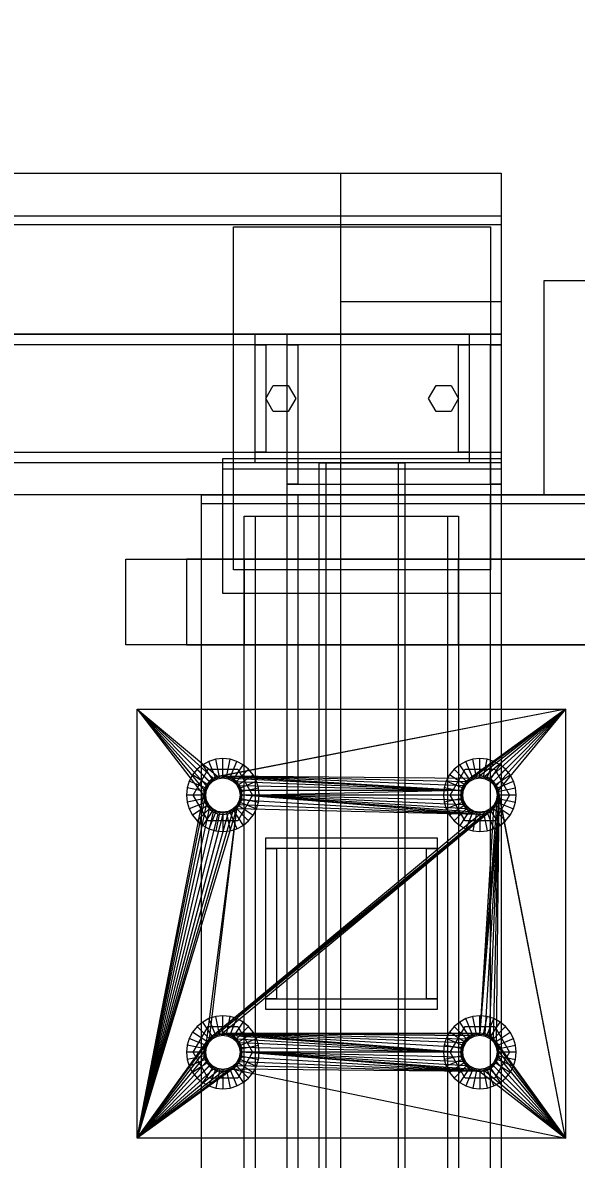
# Model space of a CAD drawing. Header units: millimetres. Extents: x -1970 to 59977, y -50268 to 6837.
# Drawn here: x 58616 to 58874, y -17060 to -16530 of the extents above; entities that cross this region are included whole.
import ezdxf

# ---------------------------------------------------------------- set-up
doc = ezdxf.new("R2010")
doc.units = ezdxf.units.MM
for name, color, linetype, lineweight in [('COTAS_P', 1, 'Continuous', 0), ('superior_C04', 7, 'Continuous', 0), ('superior_secador', 7, 'Continuous', 0)]:
    doc.layers.add(name, color=color, linetype=linetype, lineweight=lineweight)
doc.dimstyles.new('R19_100', dxfattribs={"dimtxt": 250, "dimasz": 150, "dimexe": 150, "dimexo": 80, "dimgap": 100, "dimtad": 1, "dimtih": 1, "dimtoh": 1, "dimdsep": 46, "dimcen": 0.09, "dimadec": 0, "dimazin": 0, "dimtfac": 1, "dimtdec": 4, "dimtofl": 0, "dimtmove": 0, "dimatfit": 3, "dimfxl": 1, "dimtolj": 1, "dimtzin": 0, "dimarcsym": 0})

# ---------------------------------------------------------------- blocks, each defined once
blk = doc.blocks.new('*D26')
at = {"layer": 'COTAS_P', "color": 0, "lineweight": -2, "transparency": 16777216}
for p, q in [((59159.25, -15400), (58189.25, -15400)), ((58339.25, -19600), (58339.25, -15550)), ((59159.25, -19750), (58189.25, -19750))]:
    blk.add_line(p, q, dxfattribs=at)
at = {"layer": 'COTAS_P', "color": 0, "transparency": 16777216}
for points in [[(58314.25, -15550), (58364.25, -15550), (58339.25, -15400)], [(58314.25, -19600), (58364.25, -19600), (58339.25, -19750)]]:
    blk.add_solid(points, dxfattribs=at)
at = {"layer": 'Defpoints', "color": 0, "transparency": 16777216}
for p in [(58339.25, -15400), (59239.25, -15400), (59239.25, -19750)]:
    blk.add_point(p, dxfattribs=at)

msp = doc.modelspace()

# ---------------------------------------------------------------- linework, layer by layer
at = {"layer": 'superior_C04'}
for p, q in [((58859.253, -16750), (58859.253, -16650)), ((58859.253, -16650), (58959.253, -16650)), ((58959.253, -16750), (58859.253, -16750))]:
    msp.add_line(p, q, dxfattribs=at)
at = {"layer": 'superior_secador'}
for p, q in [((38839.253, -16600), (58839.253, -16600)), ((57839.253, -16600), (58839.253, -16600)), ((58589.253, -16600), (58839.253, -16600)), ((58764.253, -19400), (58764.253, -16600)), ((58764.253, -16600), (58839.253, -16600)), ((58764.253, -16750), (58764.253, -16600)), ((58764.253, -16660), (58764.253, -16600)), ((58839.253, -16600), (58839.253, -16675)), ((58839.253, -16600), (58839.253, -16624)), ((58839.253, -16600), (58839.253, -16620)), ((58839.253, -16600), (58839.253, -19400)), ((58839.253, -16600), (58839.253, -16750)), ((58839.253, -16600), (58839.253, -16660)), ((58839.253, -16620), (38839.253, -16620)), ((58839.253, -16624), (38839.253, -16624)), ((58714.253, -16785), (58714.253, -16625)), ((58714.253, -16625), (58834.253, -16625)), ((58834.253, -16625), (58834.253, -16785)), ((58839.253, -16660), (58764.253, -16660)), ((38839.253, -16675), (58839.253, -16675)), ((58839.253, -16675), (57839.253, -16675)), ((58724.253, -16680), (58724.253, -16675)), ((58724.253, -16675), (58824.253, -16675)), ((58739.253, -16680), (58739.253, -16675)), ((58739.253, -16675), (58839.253, -16675)), ((58824.253, -16675), (58824.253, -16680)), ((58839.253, -16675), (58839.253, -16735)), ((58839.253, -16675), (58839.253, -16680)), ((58839.253, -16680), (38839.253, -16680)), ((58824.253, -16680), (58724.253, -16680)), ((58724.253, -16730), (58724.253, -16680)), ((58724.253, -16680), (58729.253, -16680)), ((58729.253, -16680), (58729.253, -16730)), ((58839.253, -16680), (58739.253, -16680)), ((58739.253, -16745), (58739.253, -16680)), ((58739.253, -16680), (58744.253, -16680)), ((58744.253, -16680), (58744.253, -16745)), ((58819.253, -16730), (58819.253, -16680)), ((58819.253, -16680), (58824.253, -16680)), ((58824.253, -16680), (58824.253, -16730)), ((58834.253, -16745), (58834.253, -16680)), ((58834.253, -16680), (58839.253, -16680)), ((58839.253, -16680), (58839.253, -16745)), ((58729.253, -16705), (58732.753, -16698.938)), ((58732.753, -16698.938), (58739.753, -16698.938)), ((58739.753, -16698.938), (58743.253, -16705)), ((58805.253, -16705), (58808.753, -16698.938)), ((58808.753, -16698.938), (58815.753, -16698.938)), ((58815.753, -16698.938), (58819.253, -16705)), ((58732.753, -16711.062), (58729.253, -16705)), ((58743.253, -16705), (58739.753, -16711.062)), ((58808.753, -16711.062), (58805.253, -16705)), ((58819.253, -16705), (58815.753, -16711.062)), ((58739.753, -16711.062), (58732.753, -16711.062)), ((58815.753, -16711.062), (58808.753, -16711.062)), ((38839.253, -16730), (58839.253, -16730)), ((58724.253, -16735), (58724.253, -16730)), ((58724.253, -16730), (58824.253, -16730)), ((58729.253, -16730), (58724.253, -16730)), ((58824.253, -16730), (58819.253, -16730)), ((58824.253, -16730), (58824.253, -16735)), ((58839.253, -16730), (58839.253, -16735)), ((58839.253, -16735), (38839.253, -16735)), ((58709.253, -16738), (58709.253, -16733)), ((58709.253, -16733), (58839.253, -16733)), ((58709.253, -16796), (58709.253, -16733)), ((58824.253, -16735), (58724.253, -16735)), ((58754.253, -19265), (58754.253, -16735)), ((58754.253, -16735), (58794.253, -16735)), ((58754.253, -16735), (58757.253, -16735)), ((58757.253, -16735), (58757.253, -19265)), ((58791.253, -19265), (58791.253, -16735)), ((58791.253, -16735), (58794.253, -16735)), ((58794.253, -16735), (58794.253, -19265)), ((58839.253, -16733), (58839.253, -16738)), ((58839.253, -16733), (58839.253, -16796)), ((58839.253, -16738), (58709.253, -16738)), ((58739.253, -16750), (58739.253, -16745)), ((58739.253, -16745), (58839.253, -16745)), ((58744.253, -16745), (58739.253, -16745)), ((58839.253, -16745), (58834.253, -16745)), ((58839.253, -16745), (58839.253, -16750)), ((58699.253, -16750), (58449.253, -16750)), ((58699.253, -19250), (58699.253, -16750)), ((59200.01, -16750), (58699.253, -16750)), ((58699.253, -16750), (59197.182, -16750)), ((59204.253, -16750), (58699.253, -16750)), ((58699.253, -16754), (58699.253, -16750)), ((58739.253, -19250), (58739.253, -16750)), ((58739.253, -16750), (58839.253, -16750)), ((58739.253, -16750), (58744.253, -16750)), ((58744.253, -16750), (58744.253, -19250)), ((58839.253, -16750), (58764.253, -16750)), ((58834.253, -19250), (58834.253, -16750)), ((58834.253, -16750), (58839.253, -16750)), ((58839.253, -16750), (58839.253, -19250)), ((58699.253, -16754), (59204.253, -16754)), ((58719.253, -19240), (58719.253, -16760)), ((58719.253, -16760), (58819.253, -16760)), ((58719.253, -16760), (58724.253, -16760)), ((58724.253, -16760), (58724.253, -19240)), ((58814.253, -19240), (58814.253, -16760)), ((58814.253, -16760), (58819.253, -16760)), ((58819.253, -16760), (58819.253, -19240)), ((58663.898, -16780), (58923.898, -16780)), ((58663.898, -16820), (58663.898, -16780)), ((58663.898, -16780), (58692.182, -16780)), ((58952.182, -16780), (58692.182, -16780)), ((58692.182, -16780), (58692.182, -16820)), ((58719.253, -16780), (58819.253, -16780)), ((58719.253, -16780), (58719.253, -16820)), ((58819.253, -16820), (58819.253, -16780)), ((58834.253, -16785), (58714.253, -16785)), ((58839.253, -16796), (58709.253, -16796)), ((58923.898, -16820), (58663.898, -16820)), ((58692.182, -16820), (58663.898, -16820)), ((58692.182, -16820), (58952.182, -16820)), ((58719.253, -16820), (58819.253, -16820)), ((58669.253, -17050), (58669.253, -16850)), ((58669.253, -16850), (58700.253, -16890)), ((58669.253, -16850), (58700.56, -16887.671)), ((58669.253, -16850), (58701.459, -16885.5)), ((58669.253, -16850), (58702.889, -16883.636)), ((58669.253, -16850), (58704.753, -16882.206)), ((58669.253, -16850), (58706.924, -16881.307)), ((58669.253, -16850), (58869.253, -16850)), ((58869.253, -16850), (58706.924, -16881.307)), ((58869.253, -16850), (58709.253, -16881)), ((58869.253, -16850), (58824.753, -16882.206)), ((58869.253, -16850), (58826.924, -16881.307)), ((58869.253, -16850), (58829.253, -16881)), ((58869.253, -16850), (58831.582, -16881.307)), ((58869.253, -16850), (58833.753, -16882.206)), ((58869.253, -16850), (58835.617, -16883.636)), ((58869.253, -16850), (58837.047, -16885.5)), ((58869.253, -16850), (58837.946, -16887.671)), ((58869.253, -16850), (58869.253, -17050)), ((58705.936, -16873.327), (58702.747, -16874.294)), ((58709.253, -16873), (58705.936, -16873.327)), ((58707.595, -16881.663), (58705.936, -16873.327)), ((58712.569, -16873.327), (58709.253, -16873)), ((58709.253, -16881.5), (58709.253, -16873)), ((58710.911, -16881.663), (58712.569, -16873.327)), ((58715.759, -16874.294), (58712.569, -16873.327)), ((58825.936, -16873.327), (58822.747, -16874.294)), ((58829.253, -16873), (58825.936, -16873.327)), ((58827.595, -16881.663), (58825.936, -16873.327)), ((58832.569, -16873.327), (58829.253, -16873)), ((58829.253, -16881.5), (58829.253, -16873)), ((58830.911, -16881.663), (58832.569, -16873.327)), ((58835.759, -16874.294), (58832.569, -16873.327)), ((58697.232, -16877.979), (58695.118, -16880.555)), ((58695.403, -16890), (58702.328, -16878.006)), ((58699.808, -16875.865), (58697.232, -16877.979)), ((58703.243, -16883.99), (58697.232, -16877.979)), ((58702.747, -16874.294), (58699.808, -16875.865)), ((58704.531, -16882.933), (58699.808, -16875.865)), ((58702.328, -16878.006), (58716.178, -16878.006)), ((58706, -16882.147), (58702.747, -16874.294)), ((58712.506, -16882.147), (58715.759, -16874.294)), ((58713.975, -16882.933), (58718.698, -16875.865)), ((58715.263, -16883.99), (58721.274, -16877.979)), ((58718.698, -16875.865), (58715.759, -16874.294)), ((58716.178, -16878.006), (58723.103, -16890)), ((58721.274, -16877.979), (58718.698, -16875.865)), ((58723.388, -16880.555), (58721.274, -16877.979)), ((58817.232, -16877.979), (58815.118, -16880.555)), ((58815.403, -16890), (58822.328, -16878.006)), ((58819.808, -16875.865), (58817.232, -16877.979)), ((58823.243, -16883.99), (58817.232, -16877.979)), ((58822.747, -16874.294), (58819.808, -16875.865)), ((58824.531, -16882.933), (58819.808, -16875.865)), ((58822.328, -16878.006), (58836.178, -16878.006)), ((58826, -16882.147), (58822.747, -16874.294)), ((58832.506, -16882.147), (58835.759, -16874.294)), ((58833.975, -16882.933), (58838.698, -16875.865)), ((58835.263, -16883.99), (58841.274, -16877.979)), ((58838.698, -16875.865), (58835.759, -16874.294)), ((58836.178, -16878.006), (58843.103, -16890)), ((58841.274, -16877.979), (58838.698, -16875.865)), ((58843.388, -16880.555), (58841.274, -16877.979)), ((58693.547, -16883.494), (58692.58, -16886.683)), ((58695.118, -16880.555), (58693.547, -16883.494)), ((58701.4, -16886.747), (58693.547, -16883.494)), ((58702.185, -16885.278), (58695.118, -16880.555)), ((58702.889, -16883.636), (58701.459, -16885.5)), ((58702.185, -16885.278), (58703.243, -16883.99)), ((58702.781, -16885.298), (58704.551, -16883.528)), ((58704.753, -16882.206), (58702.889, -16883.636)), ((58703.243, -16883.99), (58704.531, -16882.933)), ((58704.531, -16882.933), (58706, -16882.147)), ((58704.551, -16883.528), (58706.781, -16882.392)), ((58706.924, -16881.307), (58704.753, -16882.206)), ((58706, -16882.147), (58707.595, -16881.663)), ((58706.781, -16882.392), (58709.253, -16882)), ((58709.253, -16881), (58706.924, -16881.307)), ((58707.595, -16881.663), (58709.253, -16881.5)), ((58711.582, -16881.307), (58709.253, -16881)), ((58709.253, -16881), (58820.56, -16887.671)), ((58709.253, -16881), (58821.459, -16885.5)), ((58709.253, -16881), (58822.889, -16883.636)), ((58709.253, -16881), (58824.753, -16882.206)), ((58709.253, -16881.5), (58710.911, -16881.663)), ((58709.253, -16882), (58711.725, -16882.392)), ((58710.911, -16881.663), (58712.506, -16882.147)), ((58713.753, -16882.206), (58711.582, -16881.307)), ((58711.582, -16881.307), (58820.56, -16887.671)), ((58711.725, -16882.392), (58713.955, -16883.528)), ((58712.506, -16882.147), (58713.975, -16882.933)), ((58715.617, -16883.636), (58713.753, -16882.206)), ((58713.753, -16882.206), (58820.56, -16887.671)), ((58713.955, -16883.528), (58715.725, -16885.298)), ((58713.975, -16882.933), (58715.263, -16883.99)), ((58715.263, -16883.99), (58716.32, -16885.278)), ((58717.047, -16885.5), (58715.617, -16883.636)), ((58715.617, -16883.636), (58820.56, -16887.671)), ((58716.32, -16885.278), (58723.388, -16880.555)), ((58717.106, -16886.747), (58724.959, -16883.494)), ((58724.959, -16883.494), (58723.388, -16880.555)), ((58725.926, -16886.683), (58724.959, -16883.494)), ((58813.547, -16883.494), (58812.58, -16886.683)), ((58815.118, -16880.555), (58813.547, -16883.494)), ((58821.4, -16886.747), (58813.547, -16883.494)), ((58822.185, -16885.278), (58815.118, -16880.555)), ((58822.889, -16883.636), (58821.459, -16885.5)), ((58822.185, -16885.278), (58823.243, -16883.99)), ((58822.781, -16885.298), (58824.551, -16883.528)), ((58824.753, -16882.206), (58822.889, -16883.636)), ((58823.243, -16883.99), (58824.531, -16882.933)), ((58824.531, -16882.933), (58826, -16882.147)), ((58824.551, -16883.528), (58826.781, -16882.392)), ((58826.924, -16881.307), (58824.753, -16882.206)), ((58826, -16882.147), (58827.595, -16881.663)), ((58826.781, -16882.392), (58829.253, -16882)), ((58829.253, -16881), (58826.924, -16881.307)), ((58827.595, -16881.663), (58829.253, -16881.5)), ((58831.582, -16881.307), (58829.253, -16881)), ((58829.253, -16881.5), (58830.911, -16881.663)), ((58829.253, -16882), (58831.725, -16882.392)), ((58830.911, -16881.663), (58832.506, -16882.147)), ((58833.753, -16882.206), (58831.582, -16881.307)), ((58831.725, -16882.392), (58833.955, -16883.528)), ((58832.506, -16882.147), (58833.975, -16882.933)), ((58835.617, -16883.636), (58833.753, -16882.206)), ((58833.955, -16883.528), (58835.725, -16885.298)), ((58833.975, -16882.933), (58835.263, -16883.99)), ((58835.263, -16883.99), (58836.32, -16885.278)), ((58837.047, -16885.5), (58835.617, -16883.636)), ((58836.32, -16885.278), (58843.388, -16880.555)), ((58837.106, -16886.747), (58844.959, -16883.494)), ((58844.959, -16883.494), (58843.388, -16880.555)), ((58845.926, -16886.683), (58844.959, -16883.494)), ((58692.58, -16886.683), (58692.253, -16890)), ((58700.916, -16888.342), (58692.58, -16886.683)), ((58700.56, -16887.671), (58700.253, -16890)), ((58701.459, -16885.5), (58700.56, -16887.671)), ((58700.753, -16890), (58700.916, -16888.342)), ((58700.916, -16888.342), (58701.4, -16886.747)), ((58701.253, -16890), (58701.645, -16887.528)), ((58701.4, -16886.747), (58702.185, -16885.278)), ((58701.645, -16887.528), (58702.781, -16885.298)), ((58715.725, -16885.298), (58716.861, -16887.528)), ((58716.32, -16885.278), (58717.106, -16886.747)), ((58716.861, -16887.528), (58717.253, -16890)), ((58717.946, -16887.671), (58717.047, -16885.5)), ((58717.047, -16885.5), (58820.56, -16887.671)), ((58717.106, -16886.747), (58717.59, -16888.342)), ((58717.59, -16888.342), (58725.926, -16886.683)), ((58717.59, -16888.342), (58717.753, -16890)), ((58718.253, -16890), (58717.946, -16887.671)), ((58717.946, -16887.671), (58820.56, -16887.671)), ((58718.253, -16890), (58820.56, -16887.671)), ((58726.253, -16890), (58725.926, -16886.683)), ((58812.58, -16886.683), (58812.253, -16890)), ((58820.916, -16888.342), (58812.58, -16886.683)), ((58820.56, -16887.671), (58820.253, -16890)), ((58821.459, -16885.5), (58820.56, -16887.671)), ((58820.753, -16890), (58820.916, -16888.342)), ((58820.916, -16888.342), (58821.4, -16886.747)), ((58821.253, -16890), (58821.645, -16887.528)), ((58821.4, -16886.747), (58822.185, -16885.278)), ((58821.645, -16887.528), (58822.781, -16885.298)), ((58835.725, -16885.298), (58836.861, -16887.528)), ((58836.32, -16885.278), (58837.106, -16886.747)), ((58836.861, -16887.528), (58837.253, -16890)), ((58837.946, -16887.671), (58837.047, -16885.5)), ((58837.106, -16886.747), (58837.59, -16888.342)), ((58837.59, -16888.342), (58845.926, -16886.683)), ((58837.59, -16888.342), (58837.753, -16890)), ((58869.253, -17050), (58837.946, -16887.671)), ((58838.253, -16890), (58837.946, -16887.671)), ((58846.253, -16890), (58845.926, -16886.683)), ((58669.253, -17050), (58700.253, -16890)), ((58700.56, -16892.329), (58669.253, -17050)), ((58701.459, -16894.5), (58669.253, -17050)), ((58700.753, -16890), (58692.253, -16890)), ((58692.253, -16890), (58692.58, -16893.317)), ((58700.916, -16891.658), (58692.58, -16893.317)), ((58692.58, -16893.317), (58693.547, -16896.506)), ((58701.4, -16893.253), (58693.547, -16896.506)), ((58702.185, -16894.722), (58695.118, -16899.445)), ((58702.328, -16901.994), (58695.403, -16890)), ((58700.253, -16890), (58700.56, -16892.329)), ((58700.56, -16892.329), (58701.459, -16894.5)), ((58700.916, -16891.658), (58700.753, -16890)), ((58701.4, -16893.253), (58700.916, -16891.658)), ((58701.645, -16892.472), (58701.253, -16890)), ((58702.185, -16894.722), (58701.4, -16893.253)), ((58701.459, -16894.5), (58702.889, -16896.364)), ((58702.781, -16894.702), (58701.645, -16892.472)), ((58703.243, -16896.01), (58702.185, -16894.722)), ((58704.551, -16896.472), (58702.781, -16894.702)), ((58715.725, -16894.702), (58713.955, -16896.472)), ((58716.32, -16894.722), (58715.263, -16896.01)), ((58715.617, -16896.364), (58717.047, -16894.5)), ((58716.861, -16892.472), (58715.725, -16894.702)), ((58723.103, -16890), (58716.178, -16901.994)), ((58717.106, -16893.253), (58716.32, -16894.722)), ((58716.32, -16894.722), (58723.388, -16899.445)), ((58717.253, -16890), (58716.861, -16892.472)), ((58717.047, -16894.5), (58717.946, -16892.329)), ((58829.253, -16899), (58717.047, -16894.5)), ((58717.59, -16891.658), (58717.106, -16893.253)), ((58717.106, -16893.253), (58724.959, -16896.506)), ((58717.753, -16890), (58717.59, -16891.658)), ((58717.59, -16891.658), (58725.926, -16893.317)), ((58726.253, -16890), (58717.753, -16890)), ((58717.946, -16892.329), (58718.253, -16890)), ((58829.253, -16899), (58717.946, -16892.329)), ((58820.253, -16890), (58718.253, -16890)), ((58820.56, -16892.329), (58718.253, -16890)), ((58821.459, -16894.5), (58718.253, -16890)), ((58822.889, -16896.364), (58718.253, -16890)), ((58824.753, -16897.794), (58718.253, -16890)), ((58826.924, -16898.693), (58718.253, -16890)), ((58829.253, -16899), (58718.253, -16890)), ((58724.959, -16896.506), (58725.926, -16893.317)), ((58725.926, -16893.317), (58726.253, -16890)), ((58820.753, -16890), (58812.253, -16890)), ((58812.253, -16890), (58812.58, -16893.317)), ((58820.916, -16891.658), (58812.58, -16893.317)), ((58812.58, -16893.317), (58813.547, -16896.506)), ((58821.4, -16893.253), (58813.547, -16896.506)), ((58822.185, -16894.722), (58815.118, -16899.445)), ((58822.328, -16901.994), (58815.403, -16890)), ((58820.253, -16890), (58820.56, -16892.329)), ((58820.56, -16892.329), (58821.459, -16894.5)), ((58820.916, -16891.658), (58820.753, -16890)), ((58821.4, -16893.253), (58820.916, -16891.658)), ((58821.645, -16892.472), (58821.253, -16890)), ((58822.185, -16894.722), (58821.4, -16893.253)), ((58821.459, -16894.5), (58822.889, -16896.364)), ((58822.781, -16894.702), (58821.645, -16892.472)), ((58823.243, -16896.01), (58822.185, -16894.722)), ((58824.551, -16896.472), (58822.781, -16894.702)), ((58838.253, -16890), (58829.253, -17001)), ((58837.946, -16892.329), (58829.253, -17001)), ((58837.047, -16894.5), (58829.253, -17001)), ((58838.253, -16890), (58831.582, -17001.307)), ((58833.753, -17002.206), (58838.253, -16890)), ((58835.725, -16894.702), (58833.955, -16896.472)), ((58836.32, -16894.722), (58835.263, -16896.01)), ((58835.617, -17003.636), (58838.253, -16890)), ((58835.617, -16896.364), (58837.047, -16894.5)), ((58836.861, -16892.472), (58835.725, -16894.702)), ((58843.103, -16890), (58836.178, -16901.994)), ((58837.106, -16893.253), (58836.32, -16894.722)), ((58836.32, -16894.722), (58843.388, -16899.445)), ((58837.253, -16890), (58836.861, -16892.472)), ((58837.047, -17005.5), (58838.253, -16890)), ((58837.047, -16894.5), (58837.946, -16892.329)), ((58837.59, -16891.658), (58837.106, -16893.253)), ((58837.106, -16893.253), (58844.959, -16896.506)), ((58837.753, -16890), (58837.59, -16891.658)), ((58837.59, -16891.658), (58845.926, -16893.317)), ((58846.253, -16890), (58837.753, -16890)), ((58837.946, -16892.329), (58838.253, -16890)), ((58869.253, -17050), (58838.253, -16890)), ((58844.959, -16896.506), (58845.926, -16893.317)), ((58845.926, -16893.317), (58846.253, -16890)), ((58702.889, -16896.364), (58669.253, -17050)), ((58715.617, -16896.364), (58669.253, -17050)), ((58704.753, -16897.794), (58669.253, -17050)), ((58713.753, -16897.794), (58669.253, -17050)), ((58706.924, -16898.693), (58669.253, -17050)), ((58711.582, -16898.693), (58669.253, -17050)), ((58709.253, -16899), (58669.253, -17050)), ((58693.547, -16896.506), (58695.118, -16899.445)), ((58695.118, -16899.445), (58697.232, -16902.021)), ((58703.243, -16896.01), (58697.232, -16902.021)), ((58704.531, -16897.067), (58699.808, -16904.135)), ((58715.617, -16896.364), (58701.459, -17005.5)), ((58706, -16897.853), (58702.747, -16905.706)), ((58702.889, -16896.364), (58704.753, -16897.794)), ((58715.617, -16896.364), (58702.889, -17003.636)), ((58835.617, -16896.364), (58702.889, -17003.636)), ((58833.753, -16897.794), (58702.889, -17003.636)), ((58831.582, -16898.693), (58702.889, -17003.636)), ((58829.253, -16899), (58702.889, -17003.636)), ((58704.531, -16897.067), (58703.243, -16896.01)), ((58706, -16897.853), (58704.531, -16897.067)), ((58706.781, -16897.608), (58704.551, -16896.472)), ((58835.617, -16896.364), (58704.753, -17002.206)), ((58704.753, -16897.794), (58706.924, -16898.693)), ((58707.595, -16898.337), (58705.936, -16906.673)), ((58707.595, -16898.337), (58706, -16897.853)), ((58709.253, -16898), (58706.781, -16897.608)), ((58835.617, -16896.364), (58706.924, -17001.307)), ((58706.924, -16898.693), (58709.253, -16899)), ((58709.253, -16898.5), (58707.595, -16898.337)), ((58835.617, -16896.364), (58709.253, -17001)), ((58711.725, -16897.608), (58709.253, -16898)), ((58710.911, -16898.337), (58709.253, -16898.5)), ((58709.253, -16898.5), (58709.253, -16907)), ((58709.253, -16899), (58711.582, -16898.693)), ((58712.506, -16897.853), (58710.911, -16898.337)), ((58710.911, -16898.337), (58712.569, -16906.673)), ((58711.582, -16898.693), (58713.753, -16897.794)), ((58713.955, -16896.472), (58711.725, -16897.608)), ((58713.975, -16897.067), (58712.506, -16897.853)), ((58712.506, -16897.853), (58715.759, -16905.706)), ((58713.753, -16897.794), (58715.617, -16896.364)), ((58715.263, -16896.01), (58713.975, -16897.067)), ((58713.975, -16897.067), (58718.698, -16904.135)), ((58715.263, -16896.01), (58721.274, -16902.021)), ((58829.253, -16899), (58715.617, -16896.364)), ((58721.274, -16902.021), (58723.388, -16899.445)), ((58723.388, -16899.445), (58724.959, -16896.506)), ((58813.547, -16896.506), (58815.118, -16899.445)), ((58815.118, -16899.445), (58817.232, -16902.021)), ((58823.243, -16896.01), (58817.232, -16902.021)), ((58824.531, -16897.067), (58819.808, -16904.135)), ((58826, -16897.853), (58822.747, -16905.706)), ((58822.889, -16896.364), (58824.753, -16897.794)), ((58824.531, -16897.067), (58823.243, -16896.01)), ((58826, -16897.853), (58824.531, -16897.067)), ((58826.781, -16897.608), (58824.551, -16896.472)), ((58824.753, -16897.794), (58826.924, -16898.693)), ((58827.595, -16898.337), (58825.936, -16906.673)), ((58827.595, -16898.337), (58826, -16897.853)), ((58829.253, -16898), (58826.781, -16897.608)), ((58826.924, -16898.693), (58829.253, -16899)), ((58829.253, -16898.5), (58827.595, -16898.337)), ((58835.617, -16896.364), (58829.253, -17001)), ((58831.725, -16897.608), (58829.253, -16898)), ((58830.911, -16898.337), (58829.253, -16898.5)), ((58829.253, -16898.5), (58829.253, -16907)), ((58829.253, -16899), (58831.582, -16898.693)), ((58832.506, -16897.853), (58830.911, -16898.337)), ((58830.911, -16898.337), (58832.569, -16906.673)), ((58831.582, -16898.693), (58833.753, -16897.794)), ((58833.955, -16896.472), (58831.725, -16897.608)), ((58833.975, -16897.067), (58832.506, -16897.853)), ((58832.506, -16897.853), (58835.759, -16905.706)), ((58833.753, -16897.794), (58835.617, -16896.364)), ((58835.263, -16896.01), (58833.975, -16897.067)), ((58833.975, -16897.067), (58838.698, -16904.135)), ((58835.263, -16896.01), (58841.274, -16902.021)), ((58841.274, -16902.021), (58843.388, -16899.445)), ((58843.388, -16899.445), (58844.959, -16896.506)), ((58697.232, -16902.021), (58699.808, -16904.135)), ((58699.808, -16904.135), (58702.747, -16905.706)), ((58716.178, -16901.994), (58702.328, -16901.994)), ((58715.759, -16905.706), (58718.698, -16904.135)), ((58718.698, -16904.135), (58721.274, -16902.021)), ((58817.232, -16902.021), (58819.808, -16904.135)), ((58819.808, -16904.135), (58822.747, -16905.706)), ((58836.178, -16901.994), (58822.328, -16901.994)), ((58835.759, -16905.706), (58838.698, -16904.135)), ((58838.698, -16904.135), (58841.274, -16902.021)), ((58702.747, -16905.706), (58705.936, -16906.673)), ((58705.936, -16906.673), (58709.253, -16907)), ((58709.253, -16907), (58712.569, -16906.673)), ((58712.569, -16906.673), (58715.759, -16905.706)), ((58729.253, -16915), (58729.253, -16910)), ((58729.253, -16910), (58809.253, -16910)), ((58809.253, -16910), (58809.253, -16915)), ((58822.747, -16905.706), (58825.936, -16906.673)), ((58825.936, -16906.673), (58829.253, -16907)), ((58829.253, -16907), (58832.569, -16906.673)), ((58832.569, -16906.673), (58835.759, -16905.706)), ((58809.253, -16915), (58729.253, -16915)), ((58729.253, -16985), (58729.253, -16915)), ((58729.253, -16915), (58734.253, -16915)), ((58734.253, -16915), (58734.253, -16985)), ((58804.253, -16985), (58804.253, -16915)), ((58804.253, -16915), (58809.253, -16915)), ((58809.253, -16915), (58809.253, -16985)), ((58729.253, -16990), (58729.253, -16985)), ((58729.253, -16985), (58809.253, -16985)), ((58734.253, -16985), (58729.253, -16985)), ((58809.253, -16990), (58729.253, -16990)), ((58809.253, -16985), (58804.253, -16985)), ((58809.253, -16985), (58809.253, -16990)), ((58702.747, -16994.294), (58699.808, -16995.865)), ((58705.936, -16993.327), (58702.747, -16994.294)), ((58706, -17002.147), (58702.747, -16994.294)), ((58709.253, -16993), (58705.936, -16993.327)), ((58707.595, -17001.663), (58705.936, -16993.327)), ((58712.569, -16993.327), (58709.253, -16993)), ((58709.253, -17001.5), (58709.253, -16993)), ((58710.911, -17001.663), (58712.569, -16993.327)), ((58712.506, -17002.147), (58715.759, -16994.294)), ((58715.759, -16994.294), (58712.569, -16993.327)), ((58718.698, -16995.865), (58715.759, -16994.294)), ((58822.747, -16994.294), (58819.808, -16995.865)), ((58825.936, -16993.327), (58822.747, -16994.294)), ((58826, -17002.147), (58822.747, -16994.294)), ((58829.253, -16993), (58825.936, -16993.327)), ((58827.595, -17001.663), (58825.936, -16993.327)), ((58832.569, -16993.327), (58829.253, -16993)), ((58829.253, -17001.5), (58829.253, -16993)), ((58830.911, -17001.663), (58832.569, -16993.327)), ((58832.506, -17002.147), (58835.759, -16994.294)), ((58835.759, -16994.294), (58832.569, -16993.327)), ((58838.698, -16995.865), (58835.759, -16994.294)), ((58695.118, -17000.555), (58693.547, -17003.494)), ((58697.232, -16997.979), (58695.118, -17000.555)), ((58702.185, -17005.278), (58695.118, -17000.555)), ((58695.403, -17010), (58702.328, -16998.006)), ((58699.808, -16995.865), (58697.232, -16997.979)), ((58703.243, -17003.99), (58697.232, -16997.979)), ((58704.531, -17002.933), (58699.808, -16995.865)), ((58702.328, -16998.006), (58716.178, -16998.006)), ((58713.975, -17002.933), (58718.698, -16995.865)), ((58715.263, -17003.99), (58721.274, -16997.979)), ((58716.178, -16998.006), (58723.103, -17010)), ((58716.32, -17005.278), (58723.388, -17000.555)), ((58721.274, -16997.979), (58718.698, -16995.865)), ((58723.388, -17000.555), (58721.274, -16997.979)), ((58724.959, -17003.494), (58723.388, -17000.555)), ((58815.118, -17000.555), (58813.547, -17003.494)), ((58817.232, -16997.979), (58815.118, -17000.555)), ((58822.185, -17005.278), (58815.118, -17000.555)), ((58815.403, -17010), (58822.328, -16998.006)), ((58819.808, -16995.865), (58817.232, -16997.979)), ((58823.243, -17003.99), (58817.232, -16997.979)), ((58824.531, -17002.933), (58819.808, -16995.865)), ((58822.328, -16998.006), (58836.178, -16998.006)), ((58833.975, -17002.933), (58838.698, -16995.865)), ((58835.263, -17003.99), (58841.274, -16997.979)), ((58836.178, -16998.006), (58843.103, -17010)), ((58836.32, -17005.278), (58843.388, -17000.555)), ((58841.274, -16997.979), (58838.698, -16995.865)), ((58843.388, -17000.555), (58841.274, -16997.979)), ((58844.959, -17003.494), (58843.388, -17000.555)), ((58669.253, -17050), (58701.459, -17005.5)), ((58693.547, -17003.494), (58692.58, -17006.683)), ((58701.4, -17006.747), (58693.547, -17003.494)), ((58701.459, -17005.5), (58700.56, -17007.671)), ((58701.4, -17006.747), (58702.185, -17005.278)), ((58702.889, -17003.636), (58701.459, -17005.5)), ((58701.645, -17007.528), (58702.781, -17005.298)), ((58702.185, -17005.278), (58703.243, -17003.99)), ((58702.781, -17005.298), (58704.551, -17003.528)), ((58704.753, -17002.206), (58702.889, -17003.636)), ((58703.243, -17003.99), (58704.531, -17002.933)), ((58704.531, -17002.933), (58706, -17002.147)), ((58704.551, -17003.528), (58706.781, -17002.392)), ((58706.924, -17001.307), (58704.753, -17002.206)), ((58706, -17002.147), (58707.595, -17001.663)), ((58706.781, -17002.392), (58709.253, -17002)), ((58709.253, -17001), (58706.924, -17001.307)), ((58707.595, -17001.663), (58709.253, -17001.5)), ((58711.582, -17001.307), (58709.253, -17001)), ((58709.253, -17001), (58820.253, -17010)), ((58709.253, -17001), (58820.56, -17007.671)), ((58709.253, -17001), (58821.459, -17005.5)), ((58709.253, -17001), (58822.889, -17003.636)), ((58709.253, -17001), (58824.753, -17002.206)), ((58709.253, -17001), (58826.924, -17001.307)), ((58709.253, -17001), (58829.253, -17001)), ((58709.253, -17001.5), (58710.911, -17001.663)), ((58709.253, -17002), (58711.725, -17002.392)), ((58710.911, -17001.663), (58712.506, -17002.147)), ((58713.753, -17002.206), (58711.582, -17001.307)), ((58711.582, -17001.307), (58820.253, -17010)), ((58711.725, -17002.392), (58713.955, -17003.528)), ((58712.506, -17002.147), (58713.975, -17002.933)), ((58715.617, -17003.636), (58713.753, -17002.206)), ((58713.753, -17002.206), (58820.253, -17010)), ((58713.955, -17003.528), (58715.725, -17005.298)), ((58713.975, -17002.933), (58715.263, -17003.99)), ((58715.263, -17003.99), (58716.32, -17005.278)), ((58717.047, -17005.5), (58715.617, -17003.636)), ((58715.617, -17003.636), (58820.253, -17010)), ((58715.725, -17005.298), (58716.861, -17007.528)), ((58716.32, -17005.278), (58717.106, -17006.747)), ((58717.946, -17007.671), (58717.047, -17005.5)), ((58717.047, -17005.5), (58820.253, -17010)), ((58717.106, -17006.747), (58724.959, -17003.494)), ((58725.926, -17006.683), (58724.959, -17003.494)), ((58813.547, -17003.494), (58812.58, -17006.683)), ((58821.4, -17006.747), (58813.547, -17003.494)), ((58821.459, -17005.5), (58820.56, -17007.671)), ((58821.4, -17006.747), (58822.185, -17005.278)), ((58822.889, -17003.636), (58821.459, -17005.5)), ((58821.645, -17007.528), (58822.781, -17005.298)), ((58822.185, -17005.278), (58823.243, -17003.99)), ((58822.781, -17005.298), (58824.551, -17003.528)), ((58824.753, -17002.206), (58822.889, -17003.636)), ((58823.243, -17003.99), (58824.531, -17002.933)), ((58824.531, -17002.933), (58826, -17002.147)), ((58824.551, -17003.528), (58826.781, -17002.392)), ((58826.924, -17001.307), (58824.753, -17002.206)), ((58826, -17002.147), (58827.595, -17001.663)), ((58826.781, -17002.392), (58829.253, -17002)), ((58829.253, -17001), (58826.924, -17001.307)), ((58827.595, -17001.663), (58829.253, -17001.5)), ((58831.582, -17001.307), (58829.253, -17001)), ((58829.253, -17001.5), (58830.911, -17001.663)), ((58829.253, -17002), (58831.725, -17002.392)), ((58830.911, -17001.663), (58832.506, -17002.147)), ((58833.753, -17002.206), (58831.582, -17001.307)), ((58831.725, -17002.392), (58833.955, -17003.528)), ((58832.506, -17002.147), (58833.975, -17002.933)), ((58835.617, -17003.636), (58833.753, -17002.206)), ((58833.955, -17003.528), (58835.725, -17005.298)), ((58833.975, -17002.933), (58835.263, -17003.99)), ((58835.263, -17003.99), (58836.32, -17005.278)), ((58837.047, -17005.5), (58835.617, -17003.636)), ((58835.725, -17005.298), (58836.861, -17007.528)), ((58836.32, -17005.278), (58837.106, -17006.747)), ((58837.946, -17007.671), (58837.047, -17005.5)), ((58837.047, -17005.5), (58869.253, -17050)), ((58837.106, -17006.747), (58844.959, -17003.494)), ((58845.926, -17006.683), (58844.959, -17003.494)), ((58669.253, -17050), (58700.56, -17007.671)), ((58700.253, -17010), (58669.253, -17050)), ((58692.58, -17006.683), (58692.253, -17010)), ((58700.753, -17010), (58692.253, -17010)), ((58692.253, -17010), (58692.58, -17013.317)), ((58700.916, -17008.342), (58692.58, -17006.683)), ((58702.328, -17021.994), (58695.403, -17010)), ((58700.56, -17007.671), (58700.253, -17010)), ((58700.253, -17010), (58700.56, -17012.329)), ((58700.753, -17010), (58700.916, -17008.342)), ((58700.916, -17011.658), (58700.753, -17010)), ((58700.916, -17008.342), (58701.4, -17006.747)), ((58701.253, -17010), (58701.645, -17007.528)), ((58701.645, -17012.472), (58701.253, -17010)), ((58723.103, -17010), (58716.178, -17021.994)), ((58716.861, -17007.528), (58717.253, -17010)), ((58717.253, -17010), (58716.861, -17012.472)), ((58717.106, -17006.747), (58717.59, -17008.342)), ((58717.59, -17008.342), (58725.926, -17006.683)), ((58717.59, -17008.342), (58717.753, -17010)), ((58717.753, -17010), (58717.59, -17011.658)), ((58726.253, -17010), (58717.753, -17010)), ((58718.253, -17010), (58717.946, -17007.671)), ((58717.946, -17007.671), (58820.253, -17010)), ((58717.946, -17012.329), (58718.253, -17010)), ((58820.253, -17010), (58718.253, -17010)), ((58820.56, -17012.329), (58718.253, -17010)), ((58821.459, -17014.5), (58718.253, -17010)), ((58822.889, -17016.364), (58718.253, -17010)), ((58824.753, -17017.794), (58718.253, -17010)), ((58826.924, -17018.693), (58718.253, -17010)), ((58829.253, -17019), (58718.253, -17010)), ((58726.253, -17010), (58725.926, -17006.683)), ((58725.926, -17013.317), (58726.253, -17010)), ((58812.58, -17006.683), (58812.253, -17010)), ((58820.753, -17010), (58812.253, -17010)), ((58812.253, -17010), (58812.58, -17013.317)), ((58820.916, -17008.342), (58812.58, -17006.683)), ((58822.328, -17021.994), (58815.403, -17010)), ((58820.56, -17007.671), (58820.253, -17010)), ((58820.253, -17010), (58820.56, -17012.329)), ((58820.753, -17010), (58820.916, -17008.342)), ((58820.916, -17011.658), (58820.753, -17010)), ((58820.916, -17008.342), (58821.4, -17006.747)), ((58821.253, -17010), (58821.645, -17007.528)), ((58821.645, -17012.472), (58821.253, -17010)), ((58843.103, -17010), (58836.178, -17021.994)), ((58836.861, -17007.528), (58837.253, -17010)), ((58837.253, -17010), (58836.861, -17012.472)), ((58837.106, -17006.747), (58837.59, -17008.342)), ((58837.59, -17008.342), (58845.926, -17006.683)), ((58837.59, -17008.342), (58837.753, -17010)), ((58837.753, -17010), (58837.59, -17011.658)), ((58846.253, -17010), (58837.753, -17010)), ((58838.253, -17010), (58837.946, -17007.671)), ((58837.946, -17007.671), (58869.253, -17050)), ((58837.946, -17012.329), (58838.253, -17010)), ((58838.253, -17010), (58869.253, -17050)), ((58846.253, -17010), (58845.926, -17006.683)), ((58845.926, -17013.317), (58846.253, -17010)), ((58700.56, -17012.329), (58669.253, -17050)), ((58701.459, -17014.5), (58669.253, -17050)), ((58702.889, -17016.364), (58669.253, -17050)), ((58700.916, -17011.658), (58692.58, -17013.317)), ((58692.58, -17013.317), (58693.547, -17016.506)), ((58701.4, -17013.253), (58693.547, -17016.506)), ((58693.547, -17016.506), (58695.118, -17019.445)), ((58702.185, -17014.722), (58695.118, -17019.445)), ((58703.243, -17016.01), (58697.232, -17022.021)), ((58700.56, -17012.329), (58701.459, -17014.5)), ((58701.4, -17013.253), (58700.916, -17011.658)), ((58702.185, -17014.722), (58701.4, -17013.253)), ((58701.459, -17014.5), (58702.889, -17016.364)), ((58702.781, -17014.702), (58701.645, -17012.472)), ((58703.243, -17016.01), (58702.185, -17014.722)), ((58704.551, -17016.472), (58702.781, -17014.702)), ((58702.889, -17016.364), (58704.753, -17017.794)), ((58704.531, -17017.067), (58703.243, -17016.01)), ((58706.781, -17017.608), (58704.551, -17016.472)), ((58713.955, -17016.472), (58711.725, -17017.608)), ((58713.753, -17017.794), (58715.617, -17016.364)), ((58715.725, -17014.702), (58713.955, -17016.472)), ((58715.263, -17016.01), (58713.975, -17017.067)), ((58716.32, -17014.722), (58715.263, -17016.01)), ((58715.263, -17016.01), (58721.274, -17022.021)), ((58715.617, -17016.364), (58717.047, -17014.5)), ((58829.253, -17019), (58715.617, -17016.364)), ((58716.861, -17012.472), (58715.725, -17014.702)), ((58717.106, -17013.253), (58716.32, -17014.722)), ((58716.32, -17014.722), (58723.388, -17019.445)), ((58717.047, -17014.5), (58717.946, -17012.329)), ((58829.253, -17019), (58717.047, -17014.5)), ((58717.59, -17011.658), (58717.106, -17013.253)), ((58717.106, -17013.253), (58724.959, -17016.506)), ((58717.59, -17011.658), (58725.926, -17013.317)), ((58829.253, -17019), (58717.946, -17012.329)), ((58723.388, -17019.445), (58724.959, -17016.506)), ((58724.959, -17016.506), (58725.926, -17013.317)), ((58820.916, -17011.658), (58812.58, -17013.317)), ((58812.58, -17013.317), (58813.547, -17016.506)), ((58821.4, -17013.253), (58813.547, -17016.506)), ((58813.547, -17016.506), (58815.118, -17019.445)), ((58822.185, -17014.722), (58815.118, -17019.445)), ((58823.243, -17016.01), (58817.232, -17022.021)), ((58820.56, -17012.329), (58821.459, -17014.5)), ((58821.4, -17013.253), (58820.916, -17011.658)), ((58822.185, -17014.722), (58821.4, -17013.253)), ((58821.459, -17014.5), (58822.889, -17016.364)), ((58822.781, -17014.702), (58821.645, -17012.472)), ((58823.243, -17016.01), (58822.185, -17014.722)), ((58824.551, -17016.472), (58822.781, -17014.702)), ((58822.889, -17016.364), (58824.753, -17017.794)), ((58824.531, -17017.067), (58823.243, -17016.01)), ((58826.781, -17017.608), (58824.551, -17016.472)), ((58833.955, -17016.472), (58831.725, -17017.608)), ((58833.753, -17017.794), (58835.617, -17016.364)), ((58835.725, -17014.702), (58833.955, -17016.472)), ((58835.263, -17016.01), (58833.975, -17017.067)), ((58836.32, -17014.722), (58835.263, -17016.01)), ((58835.263, -17016.01), (58841.274, -17022.021)), ((58835.617, -17016.364), (58837.047, -17014.5)), ((58835.617, -17016.364), (58869.253, -17050)), ((58836.861, -17012.472), (58835.725, -17014.702)), ((58837.106, -17013.253), (58836.32, -17014.722)), ((58836.32, -17014.722), (58843.388, -17019.445)), ((58837.047, -17014.5), (58837.946, -17012.329)), ((58837.047, -17014.5), (58869.253, -17050)), ((58837.59, -17011.658), (58837.106, -17013.253)), ((58837.106, -17013.253), (58844.959, -17016.506)), ((58837.59, -17011.658), (58845.926, -17013.317)), ((58837.946, -17012.329), (58869.253, -17050)), ((58843.388, -17019.445), (58844.959, -17016.506)), ((58844.959, -17016.506), (58845.926, -17013.317)), ((58704.753, -17017.794), (58669.253, -17050)), ((58713.753, -17017.794), (58669.253, -17050)), ((58706.924, -17018.693), (58669.253, -17050)), ((58711.582, -17018.693), (58669.253, -17050)), ((58709.253, -17019), (58669.253, -17050)), ((58695.118, -17019.445), (58697.232, -17022.021)), ((58697.232, -17022.021), (58699.808, -17024.135)), ((58704.531, -17017.067), (58699.808, -17024.135)), ((58716.178, -17021.994), (58702.328, -17021.994)), ((58706, -17017.853), (58702.747, -17025.706)), ((58706, -17017.853), (58704.531, -17017.067)), ((58704.753, -17017.794), (58706.924, -17018.693)), ((58707.595, -17018.337), (58705.936, -17026.673)), ((58707.595, -17018.337), (58706, -17017.853)), ((58709.253, -17018), (58706.781, -17017.608)), ((58706.924, -17018.693), (58709.253, -17019)), ((58709.253, -17018.5), (58707.595, -17018.337)), ((58711.725, -17017.608), (58709.253, -17018)), ((58710.911, -17018.337), (58709.253, -17018.5)), ((58709.253, -17018.5), (58709.253, -17027)), ((58709.253, -17019), (58711.582, -17018.693)), ((58712.506, -17017.853), (58710.911, -17018.337)), ((58710.911, -17018.337), (58712.569, -17026.673)), ((58711.582, -17018.693), (58713.753, -17017.794)), ((58713.975, -17017.067), (58712.506, -17017.853)), ((58712.506, -17017.853), (58715.759, -17025.706)), ((58713.753, -17017.794), (58869.253, -17050)), ((58829.253, -17019), (58713.753, -17017.794)), ((58713.975, -17017.067), (58718.698, -17024.135)), ((58718.698, -17024.135), (58721.274, -17022.021)), ((58721.274, -17022.021), (58723.388, -17019.445)), ((58815.118, -17019.445), (58817.232, -17022.021)), ((58817.232, -17022.021), (58819.808, -17024.135)), ((58824.531, -17017.067), (58819.808, -17024.135)), ((58836.178, -17021.994), (58822.328, -17021.994)), ((58826, -17017.853), (58822.747, -17025.706)), ((58826, -17017.853), (58824.531, -17017.067)), ((58824.753, -17017.794), (58826.924, -17018.693)), ((58827.595, -17018.337), (58825.936, -17026.673)), ((58827.595, -17018.337), (58826, -17017.853)), ((58829.253, -17018), (58826.781, -17017.608)), ((58826.924, -17018.693), (58829.253, -17019)), ((58829.253, -17018.5), (58827.595, -17018.337)), ((58831.725, -17017.608), (58829.253, -17018)), ((58830.911, -17018.337), (58829.253, -17018.5)), ((58829.253, -17018.5), (58829.253, -17027)), ((58829.253, -17019), (58831.582, -17018.693)), ((58829.253, -17019), (58869.253, -17050)), ((58832.506, -17017.853), (58830.911, -17018.337)), ((58830.911, -17018.337), (58832.569, -17026.673)), ((58831.582, -17018.693), (58833.753, -17017.794)), ((58831.582, -17018.693), (58869.253, -17050)), ((58833.975, -17017.067), (58832.506, -17017.853)), ((58832.506, -17017.853), (58835.759, -17025.706)), ((58833.753, -17017.794), (58869.253, -17050)), ((58833.975, -17017.067), (58838.698, -17024.135)), ((58838.698, -17024.135), (58841.274, -17022.021)), ((58841.274, -17022.021), (58843.388, -17019.445)), ((58699.808, -17024.135), (58702.747, -17025.706)), ((58702.747, -17025.706), (58705.936, -17026.673)), ((58705.936, -17026.673), (58709.253, -17027)), ((58709.253, -17027), (58712.569, -17026.673)), ((58712.569, -17026.673), (58715.759, -17025.706)), ((58715.759, -17025.706), (58718.698, -17024.135)), ((58819.808, -17024.135), (58822.747, -17025.706)), ((58822.747, -17025.706), (58825.936, -17026.673)), ((58825.936, -17026.673), (58829.253, -17027)), ((58829.253, -17027), (58832.569, -17026.673)), ((58832.569, -17026.673), (58835.759, -17025.706)), ((58835.759, -17025.706), (58838.698, -17024.135)), ((58869.253, -17050), (58669.253, -17050))]:
    msp.add_line(p, q, dxfattribs=at)

# ---------------------------------------------------------------- dimensions: what is measured, and where the dimension line sits
at = {"layer": 'COTAS_P'}
dim = msp.add_aligned_dim(p1=(59239.253, -19750), p2=(59239.253, -15400), distance=900, text='<> P', dimstyle='R19_100', dxfattribs=at)
dim.commit()
dim.dimension.update_dxf_attribs({"geometry": '*D26', "text_midpoint": (58339.253, -17575)})

doc.saveas('drawing.dxf')
